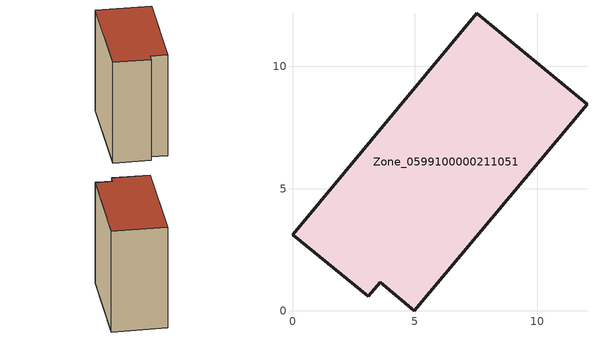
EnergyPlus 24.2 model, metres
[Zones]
Zone_0599100000211051
 floor ground (C_G): 3.58,1.18 3.09,0.59 0,3.11 7.53,12.18 12.04,8.46 4.98,0 z0
 wall outside (C_F): 7.53,12.18 0,3.11 3.09,0.59 3.58,1.18 4.98,0 12.04,8.46 7.53,12.18 z0:11.6
 roof outside (C_R): 4.98,0 12.04,8.46 7.53,12.18 0,3.11 3.09,0.59 3.58,1.18 z11.6
[BUILDING]
Pand.0599100000211051: North Axis=0; Terrain=City; Loads Convergence Tolerance Value=0.04; Temperature Convergence Tolerance Value=0.4; Solar Distribution=FullExterior; Maximum Number of Warmup Days=25; Minimum Number of Warmup Days=1
[Site:Location]
Rotterdam.The.Hague.AP_ZH_NLD Design_Conditions: Latitude=51.96; Longitude=4.45; Time Zone=1; Elevation=-4.5
[SITE:GROUNDTEMPERATURE:BUILDINGSURFACE]
18, 18, 18, 18, 18, 18, 18, 18, 18, 18, 18, 18
[MATERIAL] Thermal Absorptance=0.9; Solar Absorptance=0.7; Visible Absorptance=0.7
Name | Roughness | Thickness | Conductivity | Density | Specific Heat
G.TI.1946 | MediumSmooth | 0.15 | 1 | 540 | 1210
F.TI.1946 | Rough | 0.3 | 0.857143 | 1920 | 840
R.TI.1946 | MediumRough | 0.2 | 0.1 | 1500 | 1000
[CONSTRUCTION]
C_G: G.TI.1946
C_F: F.TI.1946
C_R: R.TI.1946
[ZONE]
Zone_0599100000211051: Type=1; Multiplier=1; Ceiling Height=Autocalculate; Volume=Autocalculate; Floor Area=autocalculate; Part of Total Floor Area=Yes
[ZONEINFILTRATION:DESIGNFLOWRATE]
Infil_Zone_0599100000211051: Zone or ZoneList or Space or SpaceList=Zone_0599100000211051; Schedule=AlwaysOn; Design Flow Rate Calculation Method=Flow/Area; Flow Rate per Floor Area=0.003; Constant Term Coefficient=1; Temperature Term Coefficient=0; Velocity Term Coefficient=0; Velocity Squared Term Coefficient=0
[HVACTEMPLATE:ZONE:IDEALLOADSAIRSYSTEM]
Zone_0599100000211051: Maximum Heating Supply Air Temperature=50; Minimum Cooling Supply Air Temperature=13; Maximum Heating Supply Air Humidity Ratio=0.0156; Minimum Cooling Supply Air Humidity Ratio=0.0077; Heating Limit=NoLimit; Cooling Limit=NoLimit; Dehumidification Control Type=ConstantSensibleHeatRatio; Cooling Sensible Heat Ratio=0.7; Dehumidification Setpoint=60; Humidification Control Type=None; Humidification Setpoint=30; Outdoor Air Method=None; Outdoor Air Flow Rate per Person=0.00944; Outdoor Air Flow Rate per Zone Floor Area=0; Outdoor Air Flow Rate per Zone=0; Demand Controlled Ventilation Type=None; Outdoor Air Economizer Type=NoEconomizer; Heat Recovery Type=None; Sensible Heat Recovery Effectiveness=0.7; Latent Heat Recovery Effectiveness=0.65
[ZONECONTROL:THERMOSTAT]
ThermostatControl_Zone_0599100000211051: Zone or ZoneList=Zone_0599100000211051; Control Type Schedule=DualSetpointControlType; Control 1=Thermostat_Zone_0599100000211051; Temperature Difference Between Cutout And Setpoint=0
[THERMOSTATSETPOINT:DUALSETPOINT]
Thermostat_Zone_0599100000211051: Heating Setpoint Temperature Schedule=HeatingSetpoint_Zone_0599100000211051; Cooling Setpoint Temperature Schedule=CoolingSetpoint_Zone_0599100000211051
[SCHEDULE:COMPACT]
HeatingSetpoint_Zone_0599100000211051: Through: 12/31, For: AllDays, Until: 24:00, 21
CoolingSetpoint_Zone_0599100000211051: Through: 12/31, For: AllDays, Until: 24:00, 24
DualSetpointControlType: Through: 12/31, For: AllDays, Until: 24:00, 4
AlwaysOn: Through: 12/31, For: AllDays, Until: 24:00, 1
